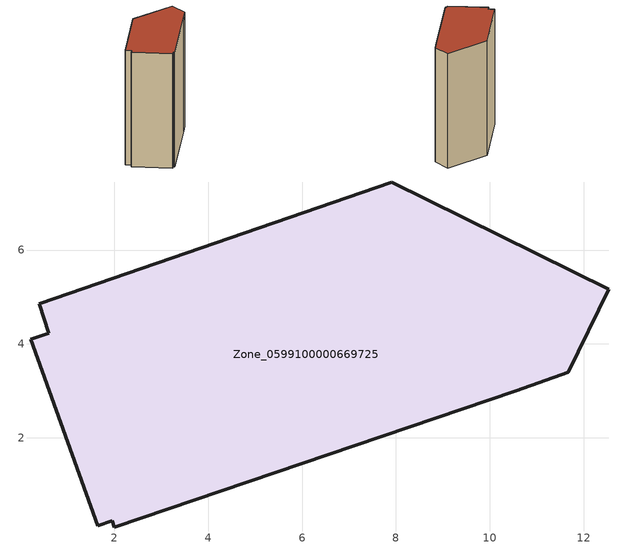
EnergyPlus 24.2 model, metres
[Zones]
Zone_0599100000669725
 floor ground (C_G): 0.4,4.86 7.91,7.45 12.53,5.17 11.67,3.4 10.56,3.01 2,0.1 1.96,0.23 1.65,0.13 0.22,4.1 0.61,4.23 z0
 wall outside (C_F): 11.67,3.4 12.53,5.17 7.91,7.45 0.4,4.86 0.61,4.23 0.22,4.1 1.65,0.13 1.96,0.23 2,0.1 10.56,3.01 11.67,3.4 z0:12.65
 roof outside (C_R): 0.61,4.23 0.22,4.1 1.65,0.13 1.96,0.23 2,0.1 10.56,3.01 11.67,3.4 12.53,5.17 7.91,7.45 0.4,4.86 z12.65
[BUILDING]
Pand.0599100000669725: North Axis=0; Terrain=City; Loads Convergence Tolerance Value=0.04; Temperature Convergence Tolerance Value=0.4; Solar Distribution=FullExterior; Maximum Number of Warmup Days=25; Minimum Number of Warmup Days=1
[Site:Location]
Rotterdam.The.Hague.AP_ZH_NLD Design_Conditions: Latitude=51.96; Longitude=4.45; Time Zone=1; Elevation=-4.5
[SITE:GROUNDTEMPERATURE:BUILDINGSURFACE]
18, 18, 18, 18, 18, 18, 18, 18, 18, 18, 18, 18
[MATERIAL] Thermal Absorptance=0.9; Solar Absorptance=0.7; Visible Absorptance=0.7
Name | Roughness | Thickness | Conductivity | Density | Specific Heat
G.TI.1946 | MediumSmooth | 0.15 | 1 | 540 | 1210
F.TI.1946 | Rough | 0.3 | 0.857143 | 1920 | 840
R.TI.1946 | MediumRough | 0.2 | 0.1 | 1500 | 1000
[CONSTRUCTION]
C_G: G.TI.1946
C_F: F.TI.1946
C_R: R.TI.1946
[ZONE]
Zone_0599100000669725: Type=1; Multiplier=1; Ceiling Height=Autocalculate; Volume=Autocalculate; Floor Area=autocalculate; Part of Total Floor Area=Yes
[ZONEINFILTRATION:DESIGNFLOWRATE]
Infil_Zone_0599100000669725: Zone or ZoneList or Space or SpaceList=Zone_0599100000669725; Schedule=AlwaysOn; Design Flow Rate Calculation Method=Flow/Area; Flow Rate per Floor Area=0.003; Constant Term Coefficient=1; Temperature Term Coefficient=0; Velocity Term Coefficient=0; Velocity Squared Term Coefficient=0
[HVACTEMPLATE:ZONE:IDEALLOADSAIRSYSTEM]
Zone_0599100000669725: Maximum Heating Supply Air Temperature=50; Minimum Cooling Supply Air Temperature=13; Maximum Heating Supply Air Humidity Ratio=0.0156; Minimum Cooling Supply Air Humidity Ratio=0.0077; Heating Limit=NoLimit; Cooling Limit=NoLimit; Dehumidification Control Type=ConstantSensibleHeatRatio; Cooling Sensible Heat Ratio=0.7; Dehumidification Setpoint=60; Humidification Control Type=None; Humidification Setpoint=30; Outdoor Air Method=None; Outdoor Air Flow Rate per Person=0.00944; Outdoor Air Flow Rate per Zone Floor Area=0; Outdoor Air Flow Rate per Zone=0; Demand Controlled Ventilation Type=None; Outdoor Air Economizer Type=NoEconomizer; Heat Recovery Type=None; Sensible Heat Recovery Effectiveness=0.7; Latent Heat Recovery Effectiveness=0.65
[ZONECONTROL:THERMOSTAT]
ThermostatControl_Zone_0599100000669725: Zone or ZoneList=Zone_0599100000669725; Control Type Schedule=DualSetpointControlType; Control 1=Thermostat_Zone_0599100000669725; Temperature Difference Between Cutout And Setpoint=0
[THERMOSTATSETPOINT:DUALSETPOINT]
Thermostat_Zone_0599100000669725: Heating Setpoint Temperature Schedule=HeatingSetpoint_Zone_0599100000669725; Cooling Setpoint Temperature Schedule=CoolingSetpoint_Zone_0599100000669725
[SCHEDULE:COMPACT]
HeatingSetpoint_Zone_0599100000669725: Through: 12/31, For: AllDays, Until: 24:00, 21
CoolingSetpoint_Zone_0599100000669725: Through: 12/31, For: AllDays, Until: 24:00, 24
DualSetpointControlType: Through: 12/31, For: AllDays, Until: 24:00, 4
AlwaysOn: Through: 12/31, For: AllDays, Until: 24:00, 1
